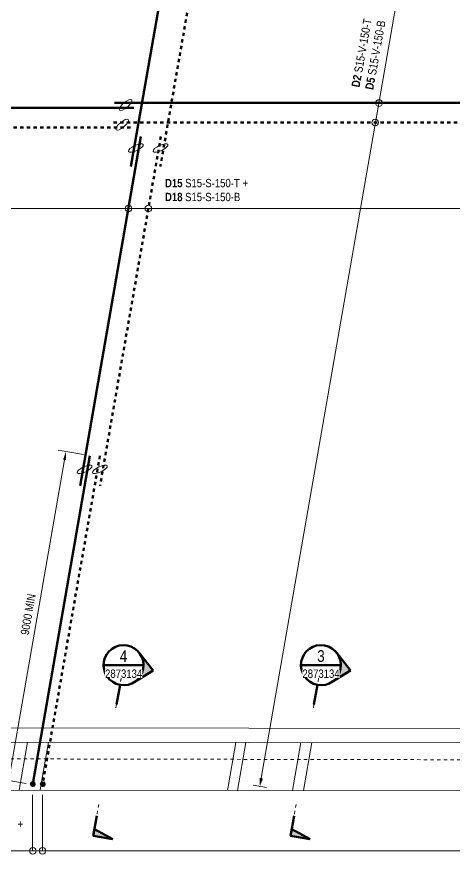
# Model space of a CAD drawing. Header units: metres. Extents: x -1150 to -1098, y 3 to 550.
# Drawn here: x -1132.37 to -1119.25, y 505.8 to 530.92 of the extents above; entities that cross this region are included whole.
import ezdxf

# ---------------------------------------------------------------- set-up
doc = ezdxf.new("R2010")
doc.units = ezdxf.units.M
for name, pattern in [('Dot_Section Line', [0.02, 0, -0.02]), ('JacobsDash', [0.0045, 0.003, -0.0015]), ('JacobsGridLine', [0.0145, 0.01, -0.001, 0.0025, -0.001])]:
    doc.linetypes.add(name, pattern=pattern)
doc.layers.get('Defpoints').update_dxf_attribs({"color": 41})
for name, color, linetype, lineweight in [('A-ANNO-DIMS', 7, 'Continuous', 9), ('A-ANNO-NOTE', 7, 'Continuous', 9), ('A-DETL', 7, 'Continuous', 13), ('A-DETL-GENF', 7, 'Continuous', 9), ('A-FLOR', 7, 'Continuous', 50), ('G-ANNO-TEXT', 7, 'Continuous', 9), ('S-BEAM', 7, 'Continuous', 50), ('S-GRID', 7, 'Continuous', 9)]:
    doc.layers.add(name, color=color, linetype=linetype, lineweight=lineweight)
doc.layers.add('G-ANNO-SYMB', color=7, linetype='Continuous', lineweight=35, true_color=0x0080ff)
doc.styles.add('Arial Narrow', font='ARIALN.TTF', dxfattribs={"height": 0.35})
doc.styles.add('Arial Narrow_1', font='ARIALN.TTF', dxfattribs={"height": 0.25})
doc.styles.add('Arial Narrow_B', font='ARIALNB.TTF', dxfattribs={"height": 0.25})
doc.dimstyles.new('Dimension_Standard_O__mm_', dxfattribs={"dimscale": 0.3048, "dimtxt": 0.255858, "dimasz": 0.82021, "dimexe": 0.787402, "dimexo": 0.492126, "dimgap": 0.492126, "dimtad": 1, "dimdec": 0, "dimlfac": 1000, "dimzin": 0, "dimdsep": 46, "dimtxsty": 'Arial Narrow_1', "dimsah": 1, "dimcen": 0.09, "dimaunit": 1, "dimadec": 4, "dimazin": 0, "dimtfac": 1, "dimtdec": 4, "dimtix": 1, "dimtmove": 0, "dimatfit": 3, "dimfxl": 1, "dimtvp": 1, "dimtfill": 1, "dimtolj": 1, "dimtzin": 0, "dimlwd": 18, "dimlwe": 18, "dimarcsym": 2})

# ---------------------------------------------------------------- blocks, each defined once
blk = doc.blocks.new('CS_DET_Rebar Combined - Multiple Bar-7463267-DRG-2873131 - DECK REINFORCEMENT PLAN')
at = {"layer": 'A-DETL-GENF'}
blk.add_hatch(color=256, dxfattribs=at).paths.add_polyline_path([(-0.072, -0.019), (-0.065, -0.037), (-0.053, -0.053), (-0.037, -0.065), (-0.019, -0.072), (0, -0.075), (0.019, -0.072), (0.038, -0.065), (0.053, -0.053), (0.065, -0.037), (0.072, -0.019), (0.075, 0), (0.072, 0.019), (0.065, 0.038), (0.053, 0.053), (0.038, 0.065), (0.019, 0.072), (0, 0.075), (-0.019, 0.072), (-0.037, 0.065), (-0.053, 0.053), (-0.065, 0.038), (-0.072, 0.019), (-0.075, 0)])
at = {"layer": 'A-DETL-GENF', "lineweight": 50}
blk.add_line((0.075, 0), (10, 0), dxfattribs=at)
at = {"layer": 'A-DETL-GENF'}
for start, end in [(360, 180), (180, 360)]:
    blk.add_arc((0, 0), 0.075, start, end, dxfattribs=at)
blk = doc.blocks.new('CS_DET_Rebar Combined - Multiple Bar-7463258-DRG-2873131 - DECK REINFORCEMENT PLAN')
at = {"layer": 'A-DETL-GENF'}
blk.add_hatch(color=256, dxfattribs=at).paths.add_polyline_path([(-0.072, -0.019), (-0.065, -0.037), (-0.053, -0.053), (-0.037, -0.065), (-0.019, -0.072), (0, -0.075), (0.019, -0.072), (0.038, -0.065), (0.053, -0.053), (0.065, -0.037), (0.072, -0.019), (0.075, 0), (0.072, 0.019), (0.065, 0.038), (0.053, 0.053), (0.038, 0.065), (0.019, 0.072), (0, 0.075), (-0.019, 0.072), (-0.037, 0.065), (-0.053, 0.053), (-0.065, 0.038), (-0.072, 0.019), (-0.075, 0)])
at = {"layer": 'A-DETL-GENF', "linetype": 'JacobsDash', "lineweight": 50}
blk.add_line((10, 0), (0.075, 0), dxfattribs=at)
at = {"layer": 'A-DETL-GENF'}
for start, end in [(360, 180), (180, 360)]:
    blk.add_arc((0, 0), 0.075, start, end, dxfattribs=at)
blk = doc.blocks.new('CS_DET_Rebar Combined - Multiple Bar-7465101-DRG-2873131 - DECK REINFORCEMENT PLAN')
at = {"layer": 'A-DETL-GENF', "lineweight": 50}
blk.add_line((0, 0), (10.63, 0), dxfattribs=at)
blk = doc.blocks.new('CS_DET_Rebar Combined - Multiple Bar-7465102-DRG-2873131 - DECK REINFORCEMENT PLAN')
at = {"layer": 'A-DETL-GENF', "linetype": 'JacobsDash', "lineweight": 50}
blk.add_line((10.63, 0), (0, 0), dxfattribs=at)
blk = doc.blocks.new('CS_DET_Rebar Combined - Multiple Bar-6528352-DRG-2873131 - DECK REINFORCEMENT PLAN')
at = {"layer": 'A-DETL-GENF', "lineweight": 50}
blk.add_line((0, 0), (12.18, 0), dxfattribs=at)
blk = doc.blocks.new('CS_DET_Rebar Combined - Multiple Bar-6528469-DRG-2873131 - DECK REINFORCEMENT PLAN')
at = {"layer": 'A-DETL-GENF', "lineweight": 50}
blk.add_line((0, 0), (9.644, 0), dxfattribs=at)
blk = doc.blocks.new('CS_DET_Rebar Combined - Multiple Bar-6528697-DRG-2873131 - DECK REINFORCEMENT PLAN')
at = {"layer": 'A-DETL-GENF', "linetype": 'JacobsDash', "lineweight": 50}
blk.add_line((12.18, 0), (0, 0), dxfattribs=at)
blk = doc.blocks.new('CS_DET_Rebar Combined - Multiple Bar-6528698-DRG-2873131 - DECK REINFORCEMENT PLAN')
at = {"layer": 'A-DETL-GENF', "linetype": 'JacobsDash', "lineweight": 50}
blk.add_line((9.644, 0), (0, 0), dxfattribs=at)
blk = doc.blocks.new('T2DExtentArrowReinf_v1 - Extent-7449611-DRG-2873131 - DECK REINFORCEMENT PLAN')
at = {"layer": 'A-DETL-GENF'}
for p, q in [((0.25, 0), (38.43, 0)), ((38.68, -0.01), (38.68, 0))]:
    blk.add_line(p, q, dxfattribs=at)
blk = doc.blocks.new('T2DExtentArrowReinf_v1 - Extent-6530399-DRG-2873131 - DECK REINFORCEMENT PLAN')
at = {"layer": 'A-DETL-GENF'}
for p, q in [((0, 0.01), (0, -0.01)), ((0.25, 0), (29.95, 0)), ((30.2, -0.01), (30.2, 0))]:
    blk.add_line(p, q, dxfattribs=at)
blk = doc.blocks.new('T2DExtentArrowReinf_v1 - Extent-7466196-DRG-2873131 - DECK REINFORCEMENT PLAN')
at = {"layer": 'A-DETL-GENF'}
for p, q in [((0, 0.01), (0, -0.01)), ((0.25, 0), (30.302, 0)), ((30.552, -0.01), (30.552, 0))]:
    blk.add_line(p, q, dxfattribs=at)
blk = doc.blocks.new('CS_DET_Rebar Combined - Multiple Bar-7465618-DRG-2873131 - DECK REINFORCEMENT PLAN')
at = {"layer": 'A-DETL-GENF', "lineweight": 50}
blk.add_line((0, 0), (10.678, 0), dxfattribs=at)
blk = doc.blocks.new('CS_DET_Rebar Combined - Multiple Bar-7465954-DRG-2873131 - DECK REINFORCEMENT PLAN')
at = {"layer": 'A-DETL-GENF', "linetype": 'JacobsDash', "lineweight": 50}
blk.add_line((10.678, 0), (0, 0), dxfattribs=at)
blk = doc.blocks.new('Section - sectionTail-4870194-DRG-2873131 - DECK REINFORCEMENT PLAN')
at = {"layer": 'G-ANNO-SYMB', "lineweight": 9}
blk.add_hatch(color=7, dxfattribs=at).paths.add_polyline_path([(-0.006, 0.006), (-0.004, 0), (-0.006, 0)])
at = {"layer": 'G-ANNO-SYMB', "color": 7, "lineweight": 50}
for p, q in [((-0.006, 0.006), (-0.006, 0)), ((-0.004, 0), (-0.006, 0.006)), ((-0.006, 0), (-0.004, 0)), ((-0.006, 0), (0, 0))]:
    blk.add_line(p, q, dxfattribs=at)
blk = doc.blocks.new('Section - SectionHead-4898858-DRG-2873131 - DECK REINFORCEMENT PLAN')
at = {"layer": 'G-ANNO-SYMB', "lineweight": 9}
h = blk.add_hatch(color=7, dxfattribs=at)
edge = h.paths.add_edge_path()
edge.add_line((-0.002, 0.009), (0.00247, 0.004))
edge.add_arc((-0.002, 0), 0.006, 41.8277, 138.1723)
edge.add_line((-0.00647, 0.004), (-0.002, 0.009))
at = {"layer": 'G-ANNO-SYMB', "color": 7, "lineweight": 50}
for p, q in [((-0.002, 0.009), (-0.00647, 0.004)), ((0.00247, 0.004), (-0.002, 0.009)), ((0.004, 0), (0.01, 0))]:
    blk.add_line(p, q, dxfattribs=at)
for start, end in [(360, 180), (180, 360)]:
    blk.add_arc((-0.002, 0), 0.006, start, end, dxfattribs=at)
blk = doc.blocks.new('DIMBLOCK2-DRG-2873131 - DECK REINFORCEMENT PLAN')
at = {"layer": 'A-ANNO-DIMS', "color": 0, "lineweight": 18, "transparency": 16777216}
for p, q in [((-1130.376, 517.787), (-1131.134, 517.919)), ((-1132.574, 508.26), (-1130.941, 517.631)), ((-1132.094, 507.923), (-1132.853, 508.055))]:
    blk.add_line(p, q, dxfattribs=at)
at = {"layer": 'A-ANNO-DIMS', "color": 0, "transparency": 16777216}
for points in [[(-1130.982, 517.639), (-1130.9, 517.624), (-1130.898, 517.878)], [(-1132.615, 508.267), (-1132.533, 508.253), (-1132.616, 508.013)]]:
    blk.add_solid(points, dxfattribs=at)
at = {"layer": 'Defpoints', "color": 0, "transparency": 16777216}
for p in [(-1130.898, 517.878), (-1130.228, 517.761), (-1131.947, 507.897)]:
    blk.add_point(p, dxfattribs=at)
at = {"layer": 'A-ANNO-DIMS', "color": 0, "lineweight": 18, "transparency": 16777216, "insert": (-1132.031, 512.993), "char_height": 0.25, "width": 1.49129, "attachment_point": 5, "rotation": 80.1169, "style": 'Arial Narrow_1', "bg_fill": 3, "box_fill_scale": 1.1, "bg_fill_color": 256, "bg_fill_true_color": 13158600, "bg_fill_transparency": 0}
blk.add_mtext('\\A1;9000 MIN', dxfattribs=at)

msp = doc.modelspace()

# ---------------------------------------------------------------- hatches: boundary and pattern name
at = {"layer": 'A-ANNO-NOTE', "lineweight": 5}
msp.add_hatch(color=256, dxfattribs=at).paths.add_polyline_path([(-1125.0832, 507.8312), (-1124.991, 508.0689), (-1125.0896, 508.0861)])

# ---------------------------------------------------------------- linework, layer by layer
at = {"layer": 'A-ANNO-NOTE'}
for p, q in [((-1125.0403, 508.0775), (-1125.0231, 508.176)), ((-1125.2802, 507.8655), (-1124.8862, 507.7969))]:
    msp.add_line(p, q, dxfattribs=at)
for centre in [(-1121.5115, 528.332), (-1129.0229, 525.1689), (-1131.8928, 505.8977)]:
    msp.add_circle(centre, 0.1, dxfattribs=at)
at = {"layer": 'A-DETL'}
for p, q in [((-1131.9012, 507.5777), (-1131.9012, 505.8977)), ((-1131.5998, 507.5777), (-1131.5998, 505.8977))]:
    msp.add_line(p, q, dxfattribs=at)
for centre in [(-1121.6232, 527.7483), (-1128.4266, 525.1689), (-1131.5998, 505.8977)]:
    msp.add_circle(centre, 0.1, dxfattribs=at)
for centre, major_axis in [((-1129.1083, 528.2723), (0.1839, 0.1543)), ((-1129.2112, 527.6811), (0.1839, 0.1543)), ((-1128.8007, 526.9839), (0.2175, 0.1014)), ((-1128.0607, 526.9839), (0.2175, 0.1014)), ((-1130.3401, 517.3444), (0.2175, 0.1014)), ((-1129.8801, 517.3444), (0.2175, 0.1014))]:
    msp.add_ellipse(centre, major_axis=major_axis, ratio=0.3333333, dxfattribs=at)
at = {"layer": 'A-FLOR', "lineweight": 13}
msp.add_line((-1111.4068, 507.6833), (-1136.0867, 507.7294), dxfattribs=at)
at = {"layer": 'G-ANNO-SYMB', "color": 7, "lineweight": 50}
for p, q in [((-1129.7698, 511.4697), (-1128.5698, 511.4697)), ((-1123.8511, 511.4697), (-1122.6511, 511.4697))]:
    msp.add_line(p, q, dxfattribs=at)
at = {"layer": 'G-ANNO-SYMB', "color": 7, "linetype": 'Dot_Section Line', "lineweight": 9, "true_color": 0xffffff}
for p, q in [((-1129.2049, 511.2728), (-1129.4156, 510.0903)), ((-1123.2862, 511.2728), (-1123.497, 510.0903)), ((-1129.9141, 507.294), (-1129.9762, 506.9455)), ((-1123.9955, 507.294), (-1124.0576, 506.9455))]:
    msp.add_line(p, q, dxfattribs=at)
at = {"layer": 'S-BEAM', "lineweight": 13}
for p, q in [((-1125.4164, 509.5794), (-1140.2105, 509.6071)), ((-1125.4173, 509.5794), (-1125.4164, 509.5794)), ((-1125.4164, 509.5794), (-1125.4154, 509.5794)), ((-1125.4163, 509.5794), (-1125.4164, 509.5794)), ((-1125.4154, 509.5794), (-1112.3478, 509.555)), ((-1142.169, 509.1807), (-1125.4172, 509.1494)), ((-1132.0544, 509.1618), (-1132.3052, 507.7223)), ((-1131.628, 507.9676), (-1131.4202, 509.1606)), ((-1125.8067, 509.1502), (-1126.0575, 507.7106)), ((-1125.7531, 507.7101), (-1125.5023, 509.1496)), ((-1125.4172, 509.1494), (-1125.416, 509.1494)), ((-1125.4172, 509.1494), (-1125.4172, 509.1494)), ((-1125.416, 509.1494), (-1111.4029, 509.1233)), ((-1124.1058, 507.707), (-1123.8549, 509.1465)), ((-1123.776, 507.7064), (-1123.5251, 509.1459)), ((-1131.6709, 507.7211), (-1131.6486, 507.8493))]:
    msp.add_line(p, q, dxfattribs=at)
at = {"layer": 'S-GRID', "linetype": 'JacobsGridLine', "lineweight": 18}
msp.add_line((-1144.3646, 508.6798), (-1110.9802, 508.6175), dxfattribs=at)

# ---------------------------------------------------------------- block references
at = {"layer": 'A-DETL-GENF'}
for name, p, rotation in [('T2DExtentArrowReinf_v1 - Extent-7449611-DRG-2873131 - DECK REINFORCEMENT PLAN', (-1118.4443, 545.9372), 260.1169774653487), ('CS_DET_Rebar Combined - Multiple Bar-7465618-DRG-2873131 - DECK REINFORCEMENT PLAN', (-1128.9478, 526.4246), 80.11694444444473), ('CS_DET_Rebar Combined - Multiple Bar-7465954-DRG-2873131 - DECK REINFORCEMENT PLAN', (-1128.0678, 526.4246), 80.11694444444473), ('CS_DET_Rebar Combined - Multiple Bar-7465101-DRG-2873131 - DECK REINFORCEMENT PLAN', (-1130.4755, 516.8525), 80.11694444444473), ('CS_DET_Rebar Combined - Multiple Bar-7465102-DRG-2873131 - DECK REINFORCEMENT PLAN', (-1129.8755, 516.8525), 80.11694444444473), ('CS_DET_Rebar Combined - Multiple Bar-7463267-DRG-2873131 - DECK REINFORCEMENT PLAN', (-1131.8951, 507.9009), 80.11694444444473), ('CS_DET_Rebar Combined - Multiple Bar-7463258-DRG-2873131 - DECK REINFORCEMENT PLAN', (-1131.5951, 507.9009), 80.11694444444473)]:
    msp.add_blockref(name, p, dxfattribs=dict(at, rotation=rotation))
for name, p in [('CS_DET_Rebar Combined - Multiple Bar-6528352-DRG-2873131 - DECK REINFORCEMENT PLAN', (-1129.4454, 528.3394)), ('CS_DET_Rebar Combined - Multiple Bar-6528469-DRG-2873131 - DECK REINFORCEMENT PLAN', (-1138.5075, 528.1853)), ('CS_DET_Rebar Combined - Multiple Bar-6528698-DRG-2873131 - DECK REINFORCEMENT PLAN', (-1138.6104, 527.5941)), ('CS_DET_Rebar Combined - Multiple Bar-6528697-DRG-2873131 - DECK REINFORCEMENT PLAN', (-1129.5482, 527.7483)), ('T2DExtentArrowReinf_v1 - Extent-6530399-DRG-2873131 - DECK REINFORCEMENT PLAN', (-1139.0348, 525.1689)), ('T2DExtentArrowReinf_v1 - Extent-7466196-DRG-2873131 - DECK REINFORCEMENT PLAN', (-1142.0678, 505.8977))]:
    msp.add_blockref(name, p, dxfattribs=at)
at = {"layer": 'G-ANNO-SYMB', "color": 7, "lineweight": 50, "xscale": 99.99999999999996, "yscale": 99.99999999999996, "zscale": 99.99999999999996, "rotation": 259.8930412307982}
for p in [(-1129.2049, 511.2728), (-1123.2862, 511.2728)]:
    msp.add_blockref('Section - SectionHead-4898858-DRG-2873131 - DECK REINFORCEMENT PLAN', p, dxfattribs=at)
at = {"layer": 'G-ANNO-SYMB', "color": 7, "lineweight": 50, "extrusion": (0, 0, -1), "xscale": 99.99999999999996, "yscale": 99.99999999999996, "zscale": 99.99999999999996, "rotation": 100.1069587692019}
for p in [(1129.9762, 506.9455), (1124.0576, 506.9455)]:
    msp.add_blockref('Section - sectionTail-4870194-DRG-2873131 - DECK REINFORCEMENT PLAN', p, dxfattribs=at)

# ---------------------------------------------------------------- texts
at = {"layer": 'G-ANNO-TEXT', "insert": (-1132.3454, 506.8303), "char_height": 0.25, "attachment_point": 1, "style": 'Arial Narrow_1', "bg_fill": 3, "box_fill_scale": 1, "bg_fill_color": 256, "bg_fill_transparency": 0}
msp.add_mtext('+', dxfattribs=at)

# ---------------------------------------------------------------- next in the draw order: texts
at = {"layer": 'G-ANNO-SYMB', "color": 7, "lineweight": 9, "char_height": 0.35, "attachment_point": 1, "style": 'Arial Narrow', "bg_fill": 3, "box_fill_scale": 1, "bg_fill_color": 256, "bg_fill_transparency": 0}
for s, insert in [('4', (-1129.2823, 511.9194)), ('3', (-1123.3637, 511.9194))]:
    msp.add_mtext(s, dxfattribs=dict(at, insert=insert))
at = {"layer": 'G-ANNO-SYMB', "color": 7, "lineweight": 9, "char_height": 0.25, "attachment_point": 1, "style": 'Arial Narrow_1', "bg_fill": 3, "box_fill_scale": 1, "bg_fill_color": 256, "bg_fill_true_color": 13158600, "bg_fill_transparency": 0}
for insert in [(-1129.7253, 511.3394), (-1123.8067, 511.3394)]:
    msp.add_mtext('2873134', dxfattribs=dict(at, insert=insert))
at = {"layer": 'G-ANNO-TEXT', "insert": (-1122.3408, 528.8344), "char_height": 0.25, "attachment_point": 1, "rotation": 79.79998, "style": 'Arial Narrow_B', "bg_fill": 3, "box_fill_scale": 1, "bg_fill_color": 256, "bg_fill_transparency": 0}
msp.add_mtext('D2 ', dxfattribs=at)
at = {"layer": 'G-ANNO-TEXT', "char_height": 0.25, "attachment_point": 1, "style": 'Arial Narrow_B', "bg_fill": 3, "box_fill_scale": 1, "bg_fill_color": 256, "bg_fill_transparency": 0}
for s, insert in [('D15 ', (-1127.9272, 526.0556)), ('D18 ', (-1127.9272, 525.6389))]:
    msp.add_mtext(s, dxfattribs=dict(at, insert=insert))

# ---------------------------------------------------------------- next in the draw order: dimensions: what is measured, and where the dimension line sits
at = {"layer": 'A-ANNO-DIMS', "lineweight": 18}
dim = msp.add_linear_dim(base=(-1130.8979, 517.8778), p1=(-1131.9465, 507.8968), p2=(-1130.2279, 517.7611), angle=80.11694, text='9000 MIN', dimstyle='Dimension_Standard_O__mm_', override={"dimpost": '<>', "dimfxl": 10.012887}, dxfattribs=at)
dim.commit()
dim.dimension.update_dxf_attribs({"geometry": 'DIMBLOCK2-DRG-2873131 - DECK REINFORCEMENT PLAN', "text_midpoint": (-1132.0307, 512.9933)})

# ---------------------------------------------------------------- next in the draw order: texts
at = {"layer": 'G-ANNO-TEXT', "insert": (-1122.2623, 529.2706), "char_height": 0.25, "attachment_point": 1, "rotation": 79.79998, "style": 'Arial Narrow_1', "bg_fill": 3, "box_fill_scale": 1, "bg_fill_color": 256, "bg_fill_transparency": 0}
msp.add_mtext('S15-V-150-T', dxfattribs=at)
at = {"layer": 'G-ANNO-TEXT', "char_height": 0.25, "attachment_point": 1, "style": 'Arial Narrow_1', "bg_fill": 3, "box_fill_scale": 1, "bg_fill_color": 256, "bg_fill_transparency": 0}
for s, insert in [('S15-S-150-T +', (-1127.3253, 526.0556)), ('S15-S-150-B', (-1127.3253, 525.6389))]:
    msp.add_mtext(s, dxfattribs=dict(at, insert=insert))

# ---------------------------------------------------------------- next in the draw order: texts
at = {"layer": 'G-ANNO-TEXT', "insert": (-1121.9307, 528.7606), "char_height": 0.25, "attachment_point": 1, "rotation": 79.79998, "style": 'Arial Narrow_B', "bg_fill": 3, "box_fill_scale": 1, "bg_fill_color": 256, "bg_fill_transparency": 0}
msp.add_mtext('D5 ', dxfattribs=at)

# ---------------------------------------------------------------- next in the draw order: texts
at = {"layer": 'G-ANNO-TEXT', "insert": (-1121.8522, 529.1968), "char_height": 0.25, "attachment_point": 1, "rotation": 79.79998, "style": 'Arial Narrow_1', "bg_fill": 3, "box_fill_scale": 1, "bg_fill_color": 256, "bg_fill_transparency": 0}
msp.add_mtext('S15-V-150-B', dxfattribs=at)

doc.saveas('drawing.dxf')
